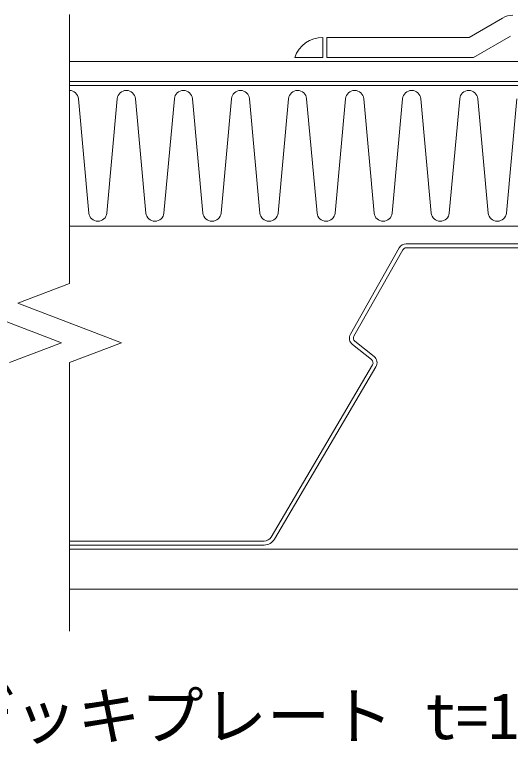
# Model space of a CAD drawing. Units: millimetres, scale not verified. Extents: x -840 to 840, y -594 to 594.
# Drawn here: x 136.8 to 260.3, y -311.5 to -129.8 of the extents above; entities that cross this region are included whole.
import ezdxf
from ezdxf.enums import TextEntityAlignment as Align

# ---------------------------------------------------------------- set-up
doc = ezdxf.new("R2010")
doc.units = ezdxf.units.MM
doc.header["$LTSCALE"] = 2
for name, color, linetype, lineweight in [('0-2_躯体', 7, 'Continuous', 9), ('0-3_断熱材', 4, 'Continuous', 9), ('0-6_タイトル文字', 5, 'Continuous', 9), ('0-A_鋼材(受け鋼鈑)', 7, 'Continuous', 9), ('0-B_IBリキッド', 7, 'Continuous', 9), ('0-D_基準線(IBｼｰﾄ)', 7, 'Continuous', 9), ('1-2_破断線', 7, 'Continuous', 9)]:
    doc.layers.add(name, color=color, linetype=linetype, lineweight=lineweight)
doc.styles.add('ＭＳ ゴシック', font='')
doc.styles.get('ＭＳ ゴシック').set_extended_font_data('MS Gothic')

msp = doc.modelspace()

# ---------------------------------------------------------------- linework, layer by layer
at = {"layer": '0-2_躯体'}
for p, q in [((150.513, -262.854), (621.685, -262.854)), ((150.513, -272.854), (621.685, -272.854))]:
    msp.add_line(p, q, dxfattribs=at)
at = {"layer": '0-3_断熱材', "color": 7}
for p, q in [((150.513, -147.454), (621.685, -147.454)), ((621.685, -182.454), (150.513, -182.454))]:
    msp.add_line(p, q, dxfattribs=at)
at = {"layer": '0-3_断熱材'}
for p, q in [((152.686, -150.72), (155.286, -179.189)), ((162.394, -150.72), (159.793, -179.189)), ((166.901, -150.72), (169.501, -179.189)), ((176.609, -150.72), (174.008, -179.189)), ((181.115, -150.72), (183.716, -179.189)), ((190.823, -150.72), (188.223, -179.189)), ((195.33, -150.72), (197.931, -179.189)), ((205.038, -150.72), (202.437, -179.189)), ((209.545, -150.72), (212.145, -179.189)), ((219.253, -150.72), (216.652, -179.189)), ((223.76, -150.72), (226.36, -179.189)), ((233.467, -150.72), (230.867, -179.189)), ((237.974, -150.72), (240.575, -179.189)), ((247.682, -150.72), (245.082, -179.189)), ((252.189, -150.72), (254.79, -179.189)), ((261.897, -150.72), (259.296, -179.189))]:
    msp.add_line(p, q, dxfattribs=at)
for centre, start, end in [((150.432, -150.931), 5.35135, 87.95246), ((164.647, -150.931), 5.35135, 174.64865), ((178.862, -150.931), 5.35135, 174.64865), ((193.077, -150.931), 5.35135, 174.64865), ((207.291, -150.931), 5.35135, 174.64865), ((221.506, -150.931), 5.35135, 174.64865), ((235.721, -150.931), 5.35135, 174.64865), ((249.936, -150.931), 5.35135, 174.64865), ((157.54, -178.978), 185.35135, 354.64865), ((171.755, -178.978), 185.35135, 354.64865), ((185.969, -178.978), 185.35135, 354.64865), ((200.184, -178.978), 185.35135, 354.64865), ((214.399, -178.978), 185.35135, 354.64865), ((228.614, -178.978), 185.35135, 354.64865), ((242.828, -178.978), 185.35135, 354.64865), ((257.043, -178.978), 185.35135, 354.64865)]:
    msp.add_arc(centre, 2.263, start, end, dxfattribs=at)
at = {"layer": '0-A_鋼材(受け鋼鈑)'}
for p, q in [((282.119, -186.854), (234.352, -186.854)), ((232.611, -187.87), (220.45, -209.364)), ((221.32, -209.856), (233.481, -188.362)), ((234.352, -187.854), (282.119, -187.854)), ((220.95, -211.917), (225.717, -215.687)), ((226.337, -214.903), (221.57, -211.133)), ((225.958, -216.979), (200.694, -259.869)), ((201.555, -260.377), (226.82, -217.487)), ((198.971, -260.854), (150.513, -260.854)), ((150.513, -261.854), (198.971, -261.854))]:
    msp.add_line(p, q, dxfattribs=at)
for centre, radius, start, end in [((234.352, -188.854), 2, 90, 150.5), ((234.352, -188.854), 1, 90, 150.5), ((222.191, -210.348), 2, 150.5, 231.65688), ((222.191, -210.348), 1, 150.5, 231.65688), ((225.096, -216.472), 1, 329.5, 51.65688), ((225.096, -216.472), 2, 329.5, 51.65688), ((198.971, -258.854), 2, 270, 329.5), ((198.971, -258.854), 3, 270, 329.5)]:
    msp.add_arc(centre, radius, start, end, dxfattribs=at)
at = {"layer": '0-B_IBリキッド'}
for p, q in [((213.596, -140.454), (213.596, -135.454)), ((206.596, -140.454), (213.596, -140.454))]:
    msp.add_line(p, q, dxfattribs=at)
msp.add_arc((213.596, -142.854), 7.4, 90, 161.07536, dxfattribs=at)
at = {"layer": '0-D_基準線(IBｼｰﾄ)'}
for p, q in [((258.307, -130.66), (250.017, -135.454)), ((250.017, -135.454), (214.596, -135.454)), ((214.596, -135.454), (214.596, -140.454)), ((260.309, -135.122), (251.091, -140.454)), ((150.513, -141.454), (621.685, -141.454)), ((251.091, -140.454), (214.596, -140.454)), ((150.513, -146.454), (621.685, -146.454))]:
    msp.add_line(p, q, dxfattribs=at)
msp.add_arc((260.935, -135.204), 5.25, 90, 120.04481, dxfattribs=at)
at = {"layer": '1-2_破断線'}
for p, q in [((150.513, -196.722), (150.513, -129.788)), ((137.576, -201.638), (150.513, -196.722)), ((122.576, -201.638), (148.451, -211.471)), ((137.576, -201.638), (163.451, -211.471)), ((148.451, -211.471), (135.513, -216.387)), ((163.451, -211.471), (150.513, -216.387)), ((150.513, -283.32), (150.513, -216.387))]:
    msp.add_line(p, q, dxfattribs=at)

# ---------------------------------------------------------------- texts
at = {"layer": '0-6_タイトル文字', "color": 7, "style": 'ＭＳ ゴシック'}
msp.add_text('デッキプレート t=1.0㎜以上', height=11.54, dxfattribs=at).set_placement((120.945, -313.638), align=Align.BOTTOM_LEFT)

doc.saveas('drawing.dxf')
